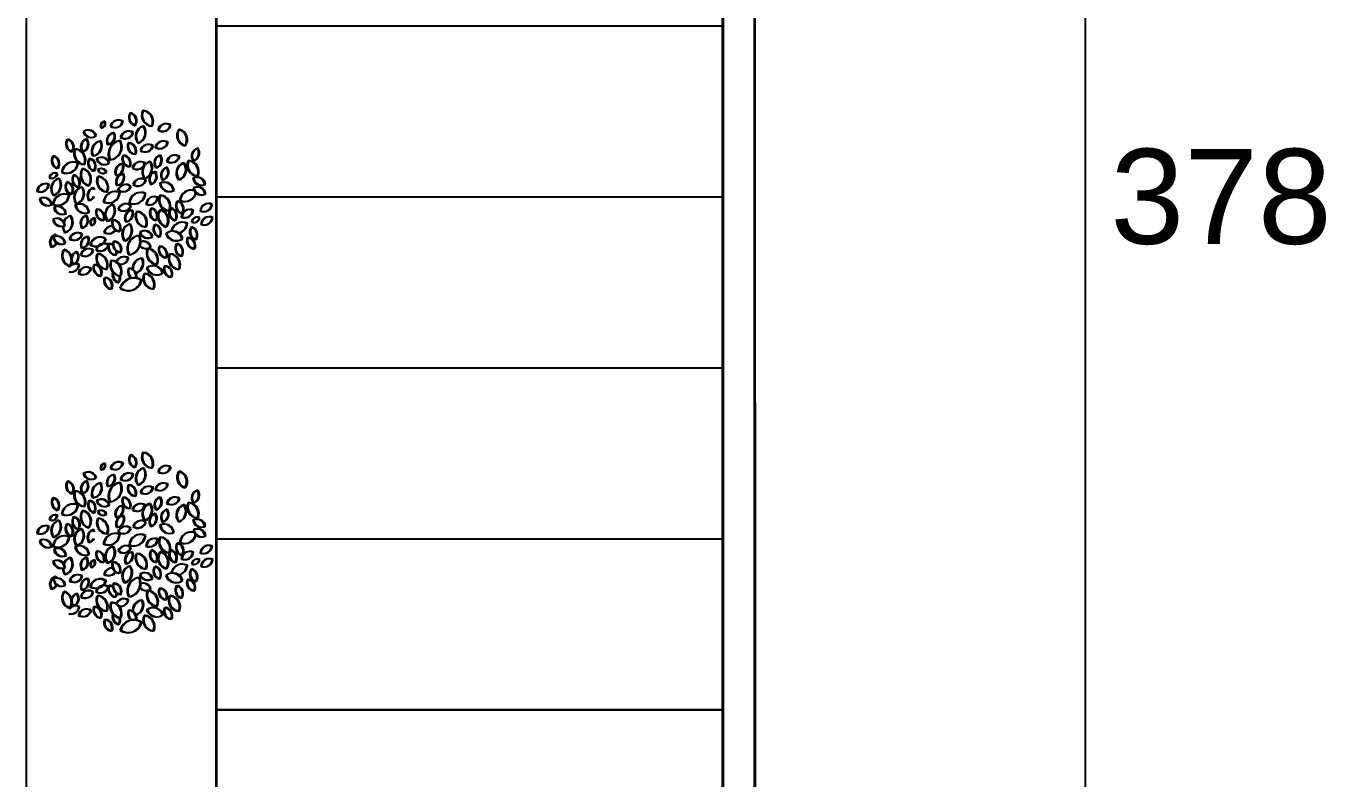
# Model space of a CAD drawing. Header units: inches. Extents: x -173 to 14008, y -3334 to 10368.
# Drawn here: x 6237.5 to 6443.3, y 7414.5 to 7533.4 of the extents above; entities that cross this region are included whole.
import ezdxf

# ---------------------------------------------------------------- set-up
doc = ezdxf.new("R2010")
doc.units = ezdxf.units.IN
doc.header["$MEASUREMENT"] = 0
doc.layers.add('ARREDAMENTO', color=8, linetype='Continuous', lineweight=18)
doc.layers.add('QUOTE', color=6, linetype='Continuous', lineweight=9)
doc.styles.get("Standard").update_dxf_attribs({"font": 'Arial.ttf'})
doc.dimstyles.get("Standard").update_dxf_attribs({"dimtxt": 15, "dimasz": 10, "dimexe": 10, "dimexo": 10, "dimgap": 5, "dimtad": 2, "dimtih": 1, "dimtoh": 1, "dimdec": 0, "dimzin": 0, "dimdsep": 46, "dimtxsty": 'Standard', "dimblk": 'OBLIQUE', "dimblk1": 'OBLIQUE', "dimblk2": 'OBLIQUE', "dimcen": 0.09, "dimdle": 10, "dimadec": 0, "dimazin": 0, "dimtfac": 1, "dimtdec": 0, "dimtofl": 0, "dimtmove": 0, "dimatfit": 3, "dimldrblk": 'OBLIQUE', "dimfxl": 1, "dimtolj": 1, "dimtzin": 0, "dimarcsym": 0})

# ---------------------------------------------------------------- blocks, each defined once
blk = doc.blocks.new('_Oblique')
at = {"color": 0, "linetype": 'ByBlock', "lineweight": -2}
blk.add_line((-0.5, -0.5), (0.5, 0.5), dxfattribs=at)
blk = doc.blocks.new('*D24')
at = {"layer": 'Defpoints', "color": 0, "transparency": 16777216}
for p in [(6352.59, 7695.42), (6352.66, 7317.42), (6404.75, 7317.42)]:
    blk.add_point(p, dxfattribs=at)
at = {"layer": 'QUOTE', "color": 0, "lineweight": -2, "transparency": 16777216}
for p, q in [((6404.75, 7705.42), (6404.75, 7307.42)), ((6362.59, 7695.42), (6414.75, 7695.42)), ((6362.66, 7317.42), (6414.75, 7317.42))]:
    blk.add_line(p, q, dxfattribs=at)
at = {"layer": 'QUOTE', "color": 0, "lineweight": -2, "transparency": 16777216, "xscale": 10, "yscale": 10, "zscale": 10}
for p, rotation in [((6404.75, 7695.42), 90), ((6404.75, 7317.42), 270)]:
    blk.add_blockref('_Oblique', p, dxfattribs=dict(at, rotation=rotation))
at = {"layer": 'QUOTE', "color": 0, "transparency": 16777216, "insert": (6426.22, 7506.42), "char_height": 15, "attachment_point": 5}
blk.add_mtext('\\A1;378', dxfattribs=at)

msp = doc.modelspace()

# ---------------------------------------------------------------- linework, layer by layer
for p, q in [((6237.5, 7695.38), (6237.5, 7317.38)), ((6267.5, 7317.38), (6267.5, 7695.38)), ((6267.66, 7317.41), (6267.59, 7695.41)), ((6352.5, 7695.38), (6352.5, 7317.38)), ((6352.59, 7695.42), (6352.66, 7317.42)), ((6347.5, 7317.38), (6347.5, 7681.38)), ((6347.66, 7317.42), (6347.6, 7681.42)), ((6347.5, 7533.38), (6347.5, 7560.38)), ((6347.5, 7533.38), (6267.5, 7533.38)), ((6347.62, 7533.42), (6267.62, 7533.41)), ((6347.5, 7506.38), (6347.5, 7533.38)), ((6347.63, 7506.42), (6347.62, 7533.42)), ((6347.5, 7506.38), (6267.5, 7506.38)), ((6347.63, 7506.42), (6267.63, 7506.41)), ((6347.5, 7479.38), (6347.5, 7506.38)), ((6347.63, 7479.42), (6347.63, 7506.42)), ((6347.5, 7479.38), (6267.5, 7479.38)), ((6347.63, 7479.42), (6267.63, 7479.41)), ((6347.5, 7452.38), (6347.5, 7479.38)), ((6347.63, 7452.42), (6347.63, 7479.42)), ((6347.5, 7452.38), (6267.5, 7452.38)), ((6347.63, 7452.42), (6267.63, 7452.41)), ((6347.5, 7425.38), (6347.5, 7452.38)), ((6347.64, 7425.42), (6347.63, 7452.42)), ((6347.5, 7425.38), (6267.5, 7425.38)), ((6347.64, 7425.42), (6267.64, 7425.41)), ((6347.5, 7398.38), (6347.5, 7425.38)), ((6347.64, 7398.42), (6347.64, 7425.42))]:
    msp.add_line(p, q)
at = {"layer": 'ARREDAMENTO', "linetype": 'ByBlock', "lineweight": -3}
for centre, radius, start, end in [((6252.05, 7517.25), 1.31, 58.2328, 164.5301), ((6252.17, 7517.28), 1.31, 58.2422, 164.5395), ((6255.02, 7518.96), 1.31, 146.4407, 252.738), ((6255.14, 7518.98), 1.31, 146.4501, 252.7474), ((6253.62, 7518.46), 1.26, 323.2616, 75.9172), ((6253.74, 7518.48), 1.26, 323.271, 75.9266), ((6257.46, 7519.33), 1.72, 154.3487, 267.0042), ((6257.58, 7519.35), 1.72, 154.3581, 267.0136), ((6255.72, 7518.3), 1.78, 337.5278, 83.8251), ((6255.84, 7518.32), 1.78, 337.5372, 83.8345), ((6247.28, 7515.67), 1.31, 18.9839, 125.2813), ((6247.73, 7517.08), 1.26, 195.8048, 308.4604), ((6247.4, 7515.69), 1.31, 18.9933, 125.2907), ((6247.85, 7517.1), 1.26, 195.8142, 308.4698), ((6249.97, 7517.64), 0.73, 98.8604, 205.1577), ((6249.24, 7518.02), 0.702, 275.6813, 28.3368), ((6250.09, 7517.66), 0.73, 98.8698, 205.1671), ((6249.36, 7518.05), 0.702, 275.6907, 28.3462), ((6251.52, 7515.27), 1.31, 98.8604, 205.1577), ((6251.64, 7515.3), 1.31, 98.8698, 205.1671), ((6250.21, 7515.97), 1.26, 275.6813, 28.3368), ((6250.33, 7515.99), 1.26, 275.6907, 28.3462), ((6251.5, 7518.64), 1.26, 235.0537, 347.7093), ((6251.63, 7518.66), 1.26, 235.0631, 347.7187), ((6253.65, 7515.5), 1.31, 58.2328, 164.5301), ((6253.11, 7516.88), 1.26, 235.0537, 347.7093), ((6253.77, 7515.52), 1.31, 58.2422, 164.5395), ((6253.23, 7516.9), 1.26, 235.0631, 347.7187), ((6256.46, 7516), 1.69, 106.8168, 219.4723), ((6256.58, 7516.03), 1.69, 106.8262, 219.4817), ((6254.56, 7516.58), 1.76, 289.9959, 36.2932), ((6254.68, 7516.6), 1.76, 290.0053, 36.3026), ((6259.57, 7516.66), 1.31, 58.2328, 164.5301), ((6259.03, 7518.04), 1.26, 235.0537, 347.7093), ((6259.7, 7516.69), 1.31, 58.2422, 164.5395), ((6259.15, 7518.07), 1.26, 235.0631, 347.7187), ((6263.05, 7516.14), 1.73, 146.4407, 252.738), ((6263.17, 7516.16), 1.73, 146.4501, 252.7474), ((6261.21, 7515.48), 1.66, 323.2616, 75.9172), ((6261.33, 7515.5), 1.66, 323.271, 75.9266), ((6245.09, 7514.8), 1.31, 146.4407, 252.738), ((6245.21, 7514.82), 1.31, 146.4501, 252.7474), ((6243.69, 7514.3), 1.26, 323.2616, 75.9172), ((6243.82, 7514.32), 1.26, 323.271, 75.9266), ((6247.42, 7514.34), 1.31, 109.9959, 216.2932), ((6247.55, 7514.36), 1.31, 110.0053, 216.3026), ((6246, 7514.77), 1.26, 286.8168, 39.4723), ((6246.13, 7514.79), 1.26, 286.8262, 39.4817), ((6249.48, 7513.61), 1.66, 98.9092, 205.2065), ((6249.6, 7513.63), 1.66, 98.9186, 205.2159), ((6247.82, 7514.49), 1.59, 275.7301, 28.3856), ((6247.94, 7514.51), 1.59, 275.7395, 28.395), ((6252.62, 7513.2), 2.14, 98.8604, 205.1577), ((6252.75, 7513.22), 2.14, 98.8698, 205.1671), ((6250.48, 7514.34), 2.06, 275.6813, 28.3368), ((6250.6, 7514.36), 2.06, 275.6907, 28.3462), ((6254.76, 7514.43), 1.26, 155.1772, 267.8328), ((6253.5, 7513.66), 1.31, 338.3564, 84.6537), ((6254.89, 7514.46), 1.26, 155.1866, 267.8422), ((6253.62, 7513.68), 1.31, 338.3658, 84.6631), ((6256.79, 7513.41), 1.31, 58.2328, 164.5301), ((6256.25, 7514.79), 1.26, 235.0537, 347.7093), ((6256.91, 7513.43), 1.31, 58.2422, 164.5395), ((6256.37, 7514.81), 1.26, 235.0631, 347.7187), ((6259.13, 7513.93), 1.31, 58.2328, 164.5301), ((6258.58, 7515.31), 1.26, 235.0537, 347.7093), ((6259.25, 7513.95), 1.31, 58.2422, 164.5395), ((6258.71, 7515.34), 1.26, 235.0631, 347.7187), ((6242.81, 7512.18), 1.31, 146.4407, 252.738), ((6242.94, 7512.21), 1.31, 146.4501, 252.7474), ((6241.41, 7511.69), 1.26, 323.2616, 75.9172), ((6241.54, 7511.71), 1.26, 323.271, 75.9266), ((6246.77, 7513.26), 1.72, 154.3487, 267.0042), ((6246.89, 7513.29), 1.72, 154.3581, 267.0136), ((6245.03, 7512.23), 1.78, 337.5278, 83.8251), ((6245.15, 7512.26), 1.78, 337.5372, 83.8345), ((6248.56, 7511.76), 1.31, 146.4407, 252.738), ((6248.68, 7511.79), 1.31, 146.4501, 252.7474), ((6247.16, 7511.27), 1.26, 323.2616, 75.9172), ((6247.29, 7511.29), 1.26, 323.271, 75.9266), ((6249.34, 7511.36), 1.31, 18.9839, 125.2813), ((6249.8, 7512.78), 1.26, 195.8048, 308.4604), ((6249.46, 7511.39), 1.31, 18.9933, 125.2907), ((6249.92, 7512.8), 1.26, 195.8142, 308.4698), ((6253.91, 7512.47), 1.26, 155.1772, 267.8328), ((6252.64, 7511.69), 1.31, 338.3564, 84.6537), ((6254.03, 7512.49), 1.26, 155.1866, 267.8422), ((6252.76, 7511.72), 1.31, 338.3658, 84.6631), ((6258.97, 7511.81), 1.26, 106.8168, 219.4723), ((6259.1, 7511.84), 1.26, 106.8262, 219.4817), ((6257.55, 7512.24), 1.31, 289.9959, 36.2932), ((6257.68, 7512.27), 1.31, 290.0053, 36.3026), ((6260.92, 7511.76), 1.26, 54.2252, 166.8807), ((6260.4, 7513.15), 1.31, 237.4043, 343.7016), ((6261.05, 7511.78), 1.26, 54.2345, 166.8901), ((6260.53, 7513.17), 1.31, 237.4137, 343.711), ((6264.87, 7512.88), 1.26, 105.7128, 218.3684), ((6264.99, 7512.91), 1.26, 105.7222, 218.3778), ((6263.45, 7513.34), 1.31, 288.8919, 35.1892), ((6263.58, 7513.37), 1.31, 288.9013, 35.1986), ((6242.02, 7509.34), 0.866, 66.5643, 172.8616), ((6242.14, 7509.36), 0.866, 66.5737, 172.871), ((6244.91, 7510.11), 1.83, 66.5643, 172.8616), ((6243.88, 7511.92), 1.76, 243.3851, 356.0407), ((6245.03, 7510.14), 1.83, 66.5737, 172.871), ((6244, 7511.94), 1.76, 243.3945, 356.0501), ((6247.88, 7509.91), 1.81, 146.4407, 252.738), ((6248, 7509.93), 1.81, 146.4501, 252.7474), ((6245.95, 7509.22), 1.74, 323.2616, 75.9172), ((6246.07, 7509.24), 1.74, 323.271, 75.9266), ((6249.3, 7510.05), 0.859, 18.9839, 125.2813), ((6249.6, 7510.97), 0.826, 195.8048, 308.4604), ((6249.42, 7510.07), 0.859, 18.9933, 125.2907), ((6249.72, 7511), 0.826, 195.8142, 308.4698), ((6252.85, 7510.38), 1.31, 98.8604, 205.1577), ((6252.98, 7510.41), 1.31, 98.8698, 205.1671), ((6251.54, 7511.08), 1.26, 275.6813, 28.3368), ((6251.67, 7511.11), 1.26, 275.6907, 28.3462), ((6255.52, 7510.66), 1.31, 58.2328, 164.5301), ((6254.98, 7512.04), 1.26, 235.0537, 347.7093), ((6255.65, 7510.68), 1.31, 58.2422, 164.5395), ((6255.1, 7512.07), 1.26, 235.0631, 347.7187), ((6257.5, 7510.39), 1.69, 106.8168, 219.4723), ((6257.62, 7510.41), 1.69, 106.8262, 219.4817), ((6255.6, 7510.96), 1.76, 289.9959, 36.2932), ((6255.72, 7510.99), 1.76, 290.0053, 36.3026), ((6258.18, 7509.21), 1.26, 106.8168, 219.4723), ((6258.3, 7509.23), 1.26, 106.8262, 219.4817), ((6256.76, 7509.64), 1.31, 289.9959, 36.2932), ((6256.88, 7509.66), 1.31, 290.0053, 36.3026), ((6260.03, 7509.87), 1.26, 105.7128, 218.3684), ((6260.15, 7509.9), 1.26, 105.7222, 218.3778), ((6258.62, 7510.33), 1.31, 288.8919, 35.1892), ((6258.74, 7510.36), 1.31, 288.9013, 35.1986), ((6262.87, 7510.19), 1.69, 106.8168, 219.4723), ((6263, 7510.22), 1.69, 106.8262, 219.4817), ((6260.97, 7510.77), 1.76, 289.9959, 36.2932), ((6261.09, 7510.79), 1.76, 290.0053, 36.3026), ((6264.64, 7511.43), 1.72, 154.3487, 267.0042), ((6264.77, 7511.46), 1.72, 154.3581, 267.0136), ((6262.9, 7510.4), 1.78, 337.5278, 83.8251), ((6263.03, 7510.42), 1.78, 337.5372, 83.8345), ((6240.49, 7507.19), 1.31, 66.5643, 172.8616), ((6239.76, 7508.47), 1.26, 243.3851, 356.0407), ((6240.62, 7507.21), 1.31, 66.5737, 172.871), ((6239.88, 7508.5), 1.26, 243.3945, 356.0501), ((6241.53, 7510.19), 0.833, 243.3851, 356.0407), ((6241.65, 7510.21), 0.833, 243.3945, 356.0501), ((6243.11, 7507.74), 1.69, 106.8168, 219.4723), ((6243.23, 7507.76), 1.69, 106.8262, 219.4817), ((6241.2, 7508.32), 1.76, 289.9959, 36.2932), ((6241.33, 7508.34), 1.76, 290.0053, 36.3026), ((6244.93, 7508.06), 1.26, 144.4461, 257.1016), ((6245.06, 7508.09), 1.26, 144.4555, 257.111), ((6243.55, 7507.54), 1.31, 327.6252, 73.9225), ((6243.67, 7507.56), 1.31, 327.6346, 73.9319), ((6246.06, 7509.18), 1.31, 146.4407, 252.738), ((6246.18, 7509.2), 1.31, 146.4501, 252.7474), ((6244.66, 7508.68), 1.26, 323.2616, 75.9172), ((6244.79, 7508.7), 1.26, 323.271, 75.9266), ((6250.36, 7508.93), 1.72, 154.3487, 267.0042), ((6250.48, 7508.96), 1.72, 154.3581, 267.0136), ((6248.62, 7507.9), 1.78, 337.5278, 83.8251), ((6248.74, 7507.92), 1.78, 337.5372, 83.8345), ((6252.97, 7508.81), 1.31, 98.8604, 205.1577), ((6253.1, 7508.83), 1.31, 98.8698, 205.1671), ((6251.66, 7509.51), 1.26, 275.6813, 28.3368), ((6251.79, 7509.53), 1.26, 275.6907, 28.3462), ((6253.16, 7507.12), 1.26, 48.7316, 161.3872), ((6253.28, 7507.15), 1.26, 48.741, 161.3966), ((6255.64, 7508.01), 1.31, 57.4043, 163.7016), ((6255.12, 7509.4), 1.26, 234.2252, 346.8807), ((6255.77, 7508.03), 1.31, 57.4137, 163.711), ((6255.24, 7509.42), 1.26, 234.2345, 346.8901), ((6259.25, 7507.21), 1.53, 8.7684, 115.0657), ((6260.07, 7508.74), 1.47, 185.5893, 298.2448), ((6259.38, 7507.24), 1.53, 8.7778, 115.0751), ((6260.19, 7508.77), 1.47, 185.5987, 298.2542), ((6264.44, 7508.21), 1.31, 9.8723, 116.1697), ((6265.11, 7509.53), 1.26, 186.6932, 299.3488), ((6264.56, 7508.24), 1.31, 9.8817, 116.1791), ((6265.24, 7509.56), 1.26, 186.7026, 299.3582), ((6240.22, 7505.05), 1.26, 6.6932, 119.3488), ((6240.89, 7506.37), 1.31, 189.8723, 296.1697), ((6240.34, 7505.07), 1.26, 6.7026, 119.3582), ((6241.02, 7506.39), 1.31, 189.8817, 296.1791), ((6243.51, 7505.06), 1.84, 66.5643, 172.8616), ((6242.48, 7506.87), 1.77, 243.3851, 356.0407), ((6243.64, 7505.08), 1.84, 66.5737, 172.871), ((6242.6, 7506.89), 1.77, 243.3945, 356.0501), ((6246.73, 7506.38), 1.69, 106.8168, 219.4723), ((6246.86, 7506.4), 1.69, 106.8262, 219.4817), ((6244.83, 7506.96), 1.76, 289.9959, 36.2932), ((6244.95, 7506.98), 1.76, 290.0053, 36.3026), ((6248.47, 7506.64), 1.31, 109.9959, 216.2932), ((6248.59, 7506.66), 1.31, 110.0053, 216.3026), ((6247.05, 7507.07), 1.26, 286.8168, 332.6023), ((6247.17, 7507.09), 1.26, 286.8262, 332.6117), ((6247.05, 7507.07), 1.26, 21.8953, 39.4723), ((6247.17, 7507.09), 1.26, 21.9047, 39.4817), ((6251.53, 7505.44), 1.84, 67.7487, 174.046), ((6250.46, 7507.23), 1.77, 244.5696, 357.2252), ((6251.65, 7505.47), 1.84, 67.7581, 174.0554), ((6250.58, 7507.25), 1.77, 244.579, 357.2346), ((6252.77, 7508.56), 1.31, 231.9107, 338.2081), ((6252.9, 7508.58), 1.31, 231.9201, 338.2175), ((6255.53, 7505.36), 1.77, 64.5696, 177.2252), ((6254.46, 7507.15), 1.84, 247.7487, 354.046), ((6255.65, 7505.39), 1.77, 64.579, 177.2346), ((6254.58, 7507.17), 1.84, 247.7581, 354.0554), ((6257.69, 7505.21), 1.26, 64.5696, 177.2252), ((6256.93, 7506.49), 1.31, 247.7487, 354.046), ((6257.81, 7505.24), 1.26, 64.579, 177.2346), ((6257.05, 7506.51), 1.31, 247.7581, 354.0554), ((6260.17, 7505.95), 1.72, 154.3487, 267.0042), ((6260.29, 7505.98), 1.72, 154.3581, 267.0136), ((6258.43, 7504.92), 1.78, 337.5278, 83.8251), ((6258.55, 7504.95), 1.78, 337.5372, 83.8345), ((6263.51, 7505.73), 1.77, 72.402, 176.0407), ((6262.48, 7507.53), 1.84, 246.5643, 346.907), ((6263.63, 7505.75), 1.77, 72.4114, 176.0501), ((6262.6, 7507.56), 1.84, 246.5737, 346.9164), ((6264.51, 7506.73), 1.26, 6.6932, 119.3488), ((6265.18, 7508.05), 1.31, 189.8723, 296.1697), ((6264.63, 7506.76), 1.26, 6.7026, 119.3582), ((6265.31, 7508.08), 1.31, 189.8817, 296.1791), ((6242.49, 7503.66), 1.26, 6.6932, 119.3488), ((6243.16, 7504.98), 1.31, 189.8723, 296.1697), ((6242.61, 7503.68), 1.26, 6.7026, 119.3582), ((6243.29, 7505), 1.31, 189.8817, 296.1791), ((6245.92, 7503.85), 1.47, 5.5893, 118.2448), ((6246.73, 7505.38), 1.53, 188.7684, 295.0657), ((6246.04, 7503.87), 1.47, 5.5987, 118.2542), ((6246.86, 7505.41), 1.53, 188.7778, 295.0751), ((6249.81, 7504), 1.31, 157.5278, 263.8251), ((6248.53, 7503.24), 1.26, 334.3487, 87.0042), ((6249.93, 7504.02), 1.31, 157.5372, 263.8345), ((6248.65, 7503.26), 1.26, 334.3581, 87.0136), ((6251.64, 7503.66), 1.69, 106.8168, 219.4723), ((6251.76, 7503.69), 1.69, 106.8262, 219.4817), ((6249.73, 7504.24), 1.76, 289.9959, 36.2932), ((6249.86, 7504.26), 1.76, 290.0053, 36.3026), ((6253.21, 7504.04), 1.31, 51.9107, 158.2081), ((6252.83, 7505.47), 1.26, 228.7316, 341.3872), ((6253.34, 7504.06), 1.31, 51.9201, 158.2175), ((6252.95, 7505.49), 1.26, 228.741, 341.3966), ((6254.32, 7503.09), 1.26, 95.6813, 208.3368), ((6254.45, 7503.11), 1.26, 95.6907, 208.3462), ((6253.01, 7503.78), 1.31, 278.8604, 25.1577), ((6253.14, 7503.81), 1.31, 278.8698, 25.1671), ((6256.47, 7503.39), 1.72, 154.3487, 267.0042), ((6256.59, 7503.42), 1.72, 154.3581, 267.0136), ((6254.73, 7502.36), 1.78, 337.5278, 83.8251), ((6254.86, 7502.38), 1.78, 337.5372, 83.8345), ((6258.25, 7503.92), 1.26, 144.4461, 257.1016), ((6258.38, 7503.94), 1.26, 144.4555, 257.111), ((6256.86, 7503.39), 1.31, 327.6252, 73.9225), ((6256.99, 7503.42), 1.31, 327.6346, 73.9319), ((6260.04, 7503.37), 1.74, 143.2616, 255.9172), ((6260.16, 7503.4), 1.74, 143.271, 255.9266), ((6258.11, 7502.69), 1.81, 326.4407, 72.738), ((6258.23, 7502.71), 1.81, 326.4501, 72.7474), ((6261.32, 7503.91), 1.26, 143.2616, 255.9172), ((6261.45, 7503.94), 1.26, 143.271, 255.9266), ((6259.93, 7503.41), 1.31, 326.4407, 72.738), ((6260.05, 7503.44), 1.31, 326.4501, 72.7474), ((6262.44, 7505.06), 1.31, 147.6252, 253.9225), ((6262.56, 7505.08), 1.31, 147.6346, 253.9319), ((6261.05, 7504.53), 1.26, 324.4461, 77.1016), ((6261.18, 7504.55), 1.26, 324.4555, 77.111), ((6263.27, 7503.18), 1.26, 64.5696, 177.2252), ((6262.51, 7504.45), 1.31, 247.7487, 354.046), ((6263.39, 7503.2), 1.26, 64.579, 177.2346), ((6262.63, 7504.47), 1.31, 247.7581, 354.0554), ((6266.23, 7504.12), 1.26, 63.3851, 176.0407), ((6265.49, 7505.41), 1.31, 246.5643, 352.8616), ((6266.35, 7504.15), 1.26, 63.3945, 176.0501), ((6265.62, 7505.43), 1.31, 246.5737, 352.871), ((6242.32, 7501.77), 1.26, 5.5893, 118.2448), ((6243.02, 7503.08), 1.31, 188.7684, 295.0657), ((6242.44, 7501.8), 1.26, 5.5987, 118.2542), ((6243.14, 7503.11), 1.31, 188.7778, 295.0751), ((6245.02, 7501.83), 1.76, 109.9959, 158.9844), ((6245.14, 7501.85), 1.76, 110.0053, 158.9938), ((6243.11, 7502.4), 1.69, 286.8168, 39.4723), ((6243.24, 7502.43), 1.69, 286.8262, 39.4817), ((6247.37, 7502.26), 1.31, 108.8919, 215.1892), ((6247.49, 7502.29), 1.31, 108.9013, 215.1986), ((6245.96, 7502.72), 1.26, 285.7128, 38.3684), ((6246.08, 7502.74), 1.26, 285.7222, 38.3778), ((6248.42, 7502.36), 0.808, 108.8919, 215.1892), ((6248.55, 7502.38), 0.808, 108.9013, 215.1986), ((6247.55, 7502.64), 0.777, 285.7128, 38.3684), ((6247.68, 7502.66), 0.777, 285.7222, 38.3778), ((6252.36, 7502.28), 1.31, 157.5278, 263.8251), ((6251.08, 7501.52), 1.26, 334.3487, 87.0042), ((6252.48, 7502.3), 1.31, 157.5372, 263.8345), ((6251.21, 7501.55), 1.26, 334.3581, 87.0136), ((6254.32, 7500.53), 1.69, 106.8168, 219.4723), ((6254.45, 7500.56), 1.69, 106.8262, 219.4817), ((6252.42, 7501.11), 1.76, 289.9959, 36.2932), ((6252.54, 7501.13), 1.76, 290.0053, 36.3026), ((6258.82, 7501.33), 1.26, 143.2616, 255.9172), ((6258.95, 7501.35), 1.26, 143.271, 255.9266), ((6257.43, 7500.83), 1.31, 326.4407, 72.738), ((6257.55, 7500.85), 1.31, 326.4501, 72.7474), ((6262.11, 7500.67), 1.76, 63.3851, 169.2521), ((6262.23, 7500.7), 1.76, 63.3945, 169.2615), ((6261.08, 7502.48), 1.83, 284.2586, 352.8616), ((6261.2, 7502.5), 1.83, 284.268, 352.871), ((6264.46, 7502.4), 0.833, 63.3851, 176.0407), ((6263.97, 7503.25), 0.866, 246.5643, 352.8616), ((6264.58, 7502.43), 0.833, 63.3945, 176.0501), ((6264.1, 7503.28), 0.866, 246.5737, 352.871), ((6266.35, 7502.03), 1.26, 64.5696, 177.2252), ((6265.59, 7503.3), 1.31, 247.7487, 354.046), ((6266.48, 7502.06), 1.26, 64.579, 177.2346), ((6265.71, 7503.33), 1.31, 247.7581, 354.0554), ((6242.53, 7499.25), 1.31, 108.8919, 215.1892), ((6242.66, 7499.27), 1.31, 108.9013, 215.1986), ((6242.32, 7498.91), 1.31, 8.7684, 115.0657), ((6243.02, 7500.21), 1.26, 185.5893, 298.2448), ((6242.45, 7498.93), 1.31, 8.7778, 115.0751), ((6243.15, 7500.24), 1.26, 185.5987, 298.2542), ((6241.12, 7499.71), 1.26, 23.6722, 38.3684), ((6241.25, 7499.73), 1.26, 23.6816, 38.3778), ((6245.02, 7501.83), 1.76, 181.0107, 216.2932), ((6245.14, 7501.85), 1.76, 181.0201, 216.3026), ((6245.58, 7499.45), 1.31, 57.4043, 163.7016), ((6245.06, 7500.84), 1.26, 234.2252, 346.8807), ((6245.71, 7499.47), 1.31, 57.4137, 163.711), ((6245.19, 7500.86), 1.26, 234.2345, 346.8901), ((6247.35, 7498.92), 1.26, 95.7301, 208.3856), ((6247.48, 7498.94), 1.26, 95.7395, 208.395), ((6246.04, 7499.62), 1.31, 278.9092, 25.2065), ((6246.16, 7499.64), 1.31, 278.9186, 25.2159), ((6249.12, 7498.52), 1.58, 54.2252, 166.8807), ((6249.25, 7498.54), 1.58, 54.2345, 166.8901), ((6251.01, 7500.55), 1.26, 84.0595, 167.7093), ((6250.46, 7501.93), 1.31, 238.2328, 327.6029), ((6251.13, 7500.58), 1.26, 84.0689, 167.7187), ((6250.59, 7501.96), 1.31, 238.2422, 327.6123), ((6255.51, 7498.26), 2.06, 95.6813, 208.3368), ((6255.63, 7498.28), 2.06, 95.6907, 208.3462), ((6253.36, 7499.4), 2.14, 278.8604, 25.1577), ((6253.49, 7499.42), 2.14, 278.8698, 25.1671), ((6256.19, 7499.82), 1.26, 15.8048, 128.4604), ((6256.65, 7501.23), 1.31, 198.9839, 305.2813), ((6256.32, 7499.84), 1.26, 15.8142, 128.4698), ((6256.77, 7501.26), 1.31, 198.9933, 305.2907), ((6260.57, 7499.37), 1.64, 15.8536, 128.5092), ((6261.16, 7501.21), 1.71, 199.0327, 305.3301), ((6260.69, 7499.4), 1.64, 15.863, 128.5186), ((6261.28, 7501.24), 1.71, 199.0421, 305.3395), ((6264.16, 7499.51), 1.31, 157.5278, 263.8251), ((6262.88, 7498.75), 1.26, 334.3487, 87.0042), ((6264.28, 7499.53), 1.31, 157.5372, 263.8345), ((6263.01, 7498.77), 1.26, 334.3581, 87.0136), ((6264.57, 7500.91), 1.26, 143.2616, 255.9172), ((6264.7, 7500.93), 1.26, 143.271, 255.9266), ((6263.17, 7500.41), 1.31, 326.4407, 72.738), ((6263.3, 7500.44), 1.31, 326.4501, 72.7474), ((6241.12, 7499.71), 1.26, 285.7128, 336.2173), ((6241.25, 7499.73), 1.26, 285.7222, 336.2267), ((6244.78, 7497.11), 1.66, 143.2616, 255.9172), ((6244.9, 7497.14), 1.66, 143.271, 255.9266), ((6242.94, 7496.46), 1.73, 326.4407, 72.738), ((6243.06, 7496.48), 1.73, 326.4501, 72.7474), ((6247.3, 7496.99), 1.26, 54.2252, 166.8807), ((6246.78, 7498.38), 1.31, 237.4043, 343.7016), ((6247.43, 7497.01), 1.26, 54.2345, 166.8901), ((6246.91, 7498.4), 1.31, 237.4137, 343.711), ((6248.47, 7500.26), 1.64, 237.4043, 343.7016), ((6248.6, 7500.28), 1.64, 237.4137, 343.711), ((6249.74, 7497.8), 1.26, 55.0537, 167.7093), ((6249.2, 7499.19), 1.31, 238.2328, 344.5301), ((6249.87, 7497.83), 1.26, 55.0631, 167.7187), ((6249.32, 7499.21), 1.31, 238.2422, 344.5395), ((6251.76, 7498.54), 1.31, 157.5278, 263.8251), ((6250.48, 7497.78), 1.26, 56.0153, 87.0042), ((6251.88, 7498.56), 1.31, 157.5372, 263.8345), ((6250.6, 7497.81), 1.26, 56.0247, 87.0136), ((6252.49, 7498.94), 1.31, 158.3564, 264.6537), ((6251.22, 7498.16), 1.26, 335.1772, 87.8328), ((6252.61, 7498.96), 1.31, 158.3658, 264.6631), ((6251.35, 7498.18), 1.26, 335.1866, 87.8422), ((6250.48, 7497.78), 1.26, 334.3487, 3.7249), ((6250.6, 7497.81), 1.26, 334.3581, 3.7343), ((6256.36, 7499.58), 1.31, 222.1572, 305.3301), ((6255.91, 7498.16), 1.26, 15.8536, 108.514), ((6256.49, 7499.6), 1.31, 222.1666, 305.3395), ((6256.03, 7498.19), 1.26, 15.863, 108.5234), ((6258.22, 7497.52), 1.72, 154.3487, 267.0042), ((6258.35, 7497.54), 1.72, 154.3581, 267.0136), ((6256.48, 7496.49), 1.78, 337.5278, 83.8251), ((6256.61, 7496.51), 1.78, 337.5372, 83.8345), ((6259.72, 7498.11), 1.31, 157.5278, 263.8251), ((6258.44, 7497.35), 1.26, 334.3487, 87.0042), ((6259.84, 7498.13), 1.31, 157.5372, 263.8345), ((6258.57, 7497.38), 1.26, 334.3581, 87.0136), ((6262.29, 7498.29), 1.26, 143.2616, 255.9172), ((6262.42, 7498.32), 1.26, 143.271, 255.9266), ((6260.9, 7497.79), 1.31, 326.4407, 72.738), ((6261.02, 7497.82), 1.31, 326.4501, 72.7474), ((6245.26, 7494.59), 1.26, 63.3851, 145.2405), ((6245.39, 7494.61), 1.26, 63.3945, 145.2498), ((6245.89, 7496.54), 1.31, 109.9959, 216.2932), ((6246.02, 7496.56), 1.31, 110.0053, 216.3026), ((6244.47, 7496.97), 1.26, 286.8168, 39.4723), ((6244.6, 7496.99), 1.26, 286.8262, 39.4817), ((6250.28, 7496.72), 1.72, 154.3487, 267.0042), ((6250.4, 7496.74), 1.72, 154.3581, 267.0136), ((6248.54, 7495.69), 1.78, 337.5278, 83.8251), ((6248.66, 7495.71), 1.78, 337.5372, 83.8345), ((6252.53, 7495.71), 1.78, 157.5278, 263.8251), ((6252.66, 7495.73), 1.78, 157.5372, 263.8345), ((6250.79, 7494.68), 1.72, 334.3487, 87.0042), ((6250.92, 7494.7), 1.72, 334.3581, 87.0136), ((6252.88, 7495.71), 1.26, 55.0537, 160.1587), ((6253, 7495.74), 1.26, 55.0631, 160.1681), ((6252.34, 7497.09), 1.31, 258.9517, 344.5301), ((6252.46, 7497.12), 1.31, 258.9611, 344.5395), ((6255.94, 7495.1), 1.66, 95.7301, 185.1309), ((6256.07, 7495.13), 1.66, 95.7395, 185.1403), ((6254.22, 7496.02), 1.73, 288.4735, 25.2065), ((6254.34, 7496.04), 1.73, 288.4829, 25.2159), ((6261.7, 7496.71), 1.72, 154.3487, 267.0042), ((6261.82, 7496.74), 1.72, 154.3581, 267.0136), ((6259.96, 7495.68), 1.78, 337.5278, 83.8251), ((6260.09, 7495.7), 1.78, 337.5372, 83.8345), ((6244.53, 7495.88), 1.31, 258.0423, 352.8616), ((6244.65, 7495.9), 1.31, 258.0517, 352.871), ((6246.97, 7494.07), 1.26, 54.2252, 166.8807), ((6246.45, 7495.46), 1.31, 237.4043, 343.7016), ((6247.09, 7494.09), 1.26, 54.2345, 166.8901), ((6246.57, 7495.48), 1.31, 237.4137, 343.711), ((6249.4, 7495.23), 1.31, 157.5278, 263.8251), ((6248.12, 7494.47), 1.26, 334.3487, 87.0042), ((6249.52, 7495.25), 1.31, 157.5372, 263.8345), ((6248.24, 7494.49), 1.26, 334.3581, 87.0136), ((6252.37, 7494.13), 1.26, 160.9259, 255.9172), ((6252.5, 7494.16), 1.26, 160.9353, 255.9266), ((6250.97, 7493.64), 1.31, 326.4407, 13.7395), ((6251.1, 7493.66), 1.31, 326.4501, 13.7489), ((6254.88, 7494.66), 1.31, 157.5278, 234.6966), ((6253.6, 7493.9), 1.26, 345.6038, 87.0042), ((6255, 7494.68), 1.31, 157.5372, 234.706), ((6253.72, 7493.93), 1.26, 345.6132, 87.0136), ((6257.68, 7493.6), 1.72, 154.3487, 267.0042), ((6257.8, 7493.62), 1.72, 154.3581, 267.0136), ((6255.94, 7492.57), 1.78, 337.5278, 83.8251), ((6256.06, 7492.59), 1.78, 337.5372, 83.8345), ((6257.52, 7493.98), 1.59, 15.8536, 128.5092), ((6258.09, 7495.76), 1.65, 199.0327, 305.3301), ((6257.64, 7494.01), 1.59, 15.863, 128.5186), ((6258.21, 7495.78), 1.65, 199.0421, 305.3395), ((6260.53, 7495.05), 1.31, 157.5278, 263.8251), ((6259.26, 7494.29), 1.26, 334.3487, 87.0042), ((6260.66, 7495.08), 1.31, 157.5372, 263.8345), ((6259.38, 7494.32), 1.26, 334.3581, 87.0136), ((6251.09, 7493.18), 1.31, 157.5278, 263.8251), ((6249.81, 7492.42), 1.26, 334.3487, 87.0042), ((6251.22, 7493.2), 1.31, 157.5372, 263.8345), ((6249.94, 7492.45), 1.26, 334.3581, 87.0136), ((6254.46, 7491.4), 2.22, 57.4043, 163.7016), ((6253.58, 7493.75), 2.13, 234.2252, 346.8807), ((6254.59, 7491.42), 2.22, 57.4137, 163.711), ((6253.71, 7493.78), 2.13, 234.2345, 346.8901), ((6255.02, 7464.96), 1.31, 146.4407, 252.738), ((6255.15, 7464.98), 1.31, 146.4501, 252.7474), ((6253.62, 7464.46), 1.26, 323.2616, 75.9172), ((6253.75, 7464.48), 1.26, 323.271, 75.9266), ((6257.46, 7465.33), 1.72, 154.3487, 267.0042), ((6257.59, 7465.35), 1.72, 154.3581, 267.0136), ((6255.72, 7464.3), 1.78, 337.5278, 83.8251), ((6255.85, 7464.32), 1.78, 337.5372, 83.8345), ((6247.28, 7461.67), 1.31, 18.9839, 125.2813), ((6247.41, 7461.69), 1.31, 18.9933, 125.2907), ((6249.97, 7463.64), 0.73, 98.8604, 205.1577), ((6249.24, 7464.02), 0.702, 275.6813, 28.3368), ((6250.1, 7463.66), 0.73, 98.8698, 205.1671), ((6249.37, 7464.05), 0.702, 275.6907, 28.3462), ((6252.05, 7463.25), 1.31, 58.2328, 164.5301), ((6251.5, 7464.64), 1.26, 235.0537, 347.7093), ((6252.18, 7463.28), 1.31, 58.2422, 164.5395), ((6251.64, 7464.66), 1.26, 235.0631, 347.7187), ((6256.46, 7462), 1.69, 106.8168, 219.4723), ((6256.59, 7462.03), 1.69, 106.8262, 219.4817), ((6254.56, 7462.58), 1.76, 289.9959, 36.2932), ((6254.69, 7462.6), 1.76, 290.0053, 36.3026), ((6259.57, 7462.66), 1.31, 58.2328, 164.5301), ((6259.03, 7464.04), 1.26, 235.0537, 347.7093), ((6259.7, 7462.69), 1.31, 58.2422, 164.5395), ((6259.16, 7464.07), 1.26, 235.0631, 347.7187), ((6263.05, 7462.14), 1.73, 146.4407, 252.738), ((6263.18, 7462.16), 1.73, 146.4501, 252.7474), ((6261.21, 7461.48), 1.66, 323.2616, 75.9172), ((6261.34, 7461.5), 1.66, 323.271, 75.9266), ((6245.09, 7460.8), 1.31, 146.4407, 252.738), ((6245.22, 7460.82), 1.31, 146.4501, 252.7474), ((6243.69, 7460.3), 1.26, 323.2616, 75.9172), ((6243.82, 7460.32), 1.26, 323.271, 75.9266), ((6247.42, 7460.34), 1.31, 109.9959, 216.2932), ((6247.56, 7460.36), 1.31, 110.0053, 216.3026), ((6246, 7460.77), 1.26, 286.8168, 39.4723), ((6246.14, 7460.79), 1.26, 286.8262, 39.4817), ((6247.73, 7463.08), 1.26, 195.8048, 308.4604), ((6247.86, 7463.1), 1.26, 195.8142, 308.4698), ((6249.48, 7459.61), 1.66, 98.9092, 205.2065), ((6249.61, 7459.63), 1.66, 98.9186, 205.2159), ((6247.82, 7460.49), 1.59, 275.7301, 28.3856), ((6247.95, 7460.51), 1.59, 275.7395, 28.395), ((6251.52, 7461.27), 1.31, 98.8604, 205.1577), ((6250.21, 7461.97), 1.26, 275.6813, 28.3368), ((6251.65, 7461.3), 1.31, 98.8698, 205.1671), ((6250.34, 7461.99), 1.26, 275.6907, 28.3462), ((6252.62, 7459.2), 2.14, 98.8604, 205.1577), ((6252.76, 7459.22), 2.14, 98.8698, 205.1671), ((6250.48, 7460.34), 2.06, 275.6813, 28.3368), ((6250.61, 7460.36), 2.06, 275.6907, 28.3462), ((6253.65, 7461.5), 1.31, 58.2328, 164.5301), ((6253.11, 7462.88), 1.26, 235.0537, 347.7093), ((6253.78, 7461.52), 1.31, 58.2422, 164.5395), ((6253.24, 7462.9), 1.26, 235.0631, 347.7187), ((6254.76, 7460.43), 1.26, 155.1772, 267.8328), ((6253.5, 7459.66), 1.31, 338.3564, 84.6537), ((6254.9, 7460.46), 1.26, 155.1866, 267.8422), ((6253.63, 7459.68), 1.31, 338.3658, 84.6631), ((6259.13, 7459.93), 1.31, 58.2328, 164.5301), ((6258.58, 7461.31), 1.26, 235.0537, 347.7093), ((6259.26, 7459.95), 1.31, 58.2422, 164.5395), ((6258.72, 7461.34), 1.26, 235.0631, 347.7187), ((6242.81, 7458.18), 1.31, 146.4407, 252.738), ((6242.95, 7458.21), 1.31, 146.4501, 252.7474), ((6241.41, 7457.69), 1.26, 323.2616, 75.9172), ((6241.55, 7457.71), 1.26, 323.271, 75.9266), ((6246.77, 7459.26), 1.72, 154.3487, 267.0042), ((6246.9, 7459.29), 1.72, 154.3581, 267.0136), ((6245.03, 7458.23), 1.78, 337.5278, 83.8251), ((6245.16, 7458.26), 1.78, 337.5372, 83.8345), ((6253.91, 7458.47), 1.26, 155.1772, 267.8328), ((6252.64, 7457.69), 1.31, 338.3564, 84.6537), ((6254.04, 7458.49), 1.26, 155.1866, 267.8422), ((6252.77, 7457.72), 1.31, 338.3658, 84.6631), ((6256.79, 7459.41), 1.31, 58.2328, 164.5301), ((6256.25, 7460.79), 1.26, 235.0537, 347.7093), ((6256.92, 7459.43), 1.31, 58.2422, 164.5395), ((6256.38, 7460.81), 1.26, 235.0631, 347.7187), ((6258.97, 7457.81), 1.26, 106.8168, 219.4723), ((6259.11, 7457.84), 1.26, 106.8262, 219.4817), ((6257.55, 7458.24), 1.31, 289.9959, 36.2932), ((6257.69, 7458.27), 1.31, 290.0053, 36.3026), ((6260.92, 7457.76), 1.26, 54.2252, 166.8807), ((6260.4, 7459.15), 1.31, 237.4043, 343.7016), ((6261.06, 7457.78), 1.26, 54.2345, 166.8901), ((6260.53, 7459.17), 1.31, 237.4137, 343.711), ((6264.87, 7458.88), 1.26, 105.7128, 218.3684), ((6265, 7458.91), 1.26, 105.7222, 218.3778), ((6263.45, 7459.34), 1.31, 288.8919, 35.1892), ((6263.59, 7459.37), 1.31, 288.9013, 35.1986), ((6244.91, 7456.11), 1.83, 66.5643, 172.8616), ((6243.88, 7457.92), 1.76, 243.3851, 356.0407), ((6245.04, 7456.14), 1.83, 66.5737, 172.871), ((6244.01, 7457.94), 1.76, 243.3945, 356.0501), ((6247.88, 7455.91), 1.81, 146.4407, 252.738), ((6248.01, 7455.93), 1.81, 146.4501, 252.7474), ((6245.95, 7455.22), 1.74, 323.2616, 75.9172), ((6246.08, 7455.24), 1.74, 323.271, 75.9266), ((6248.56, 7457.76), 1.31, 146.4407, 252.738), ((6248.69, 7457.79), 1.31, 146.4501, 252.7474), ((6247.16, 7457.27), 1.26, 323.2616, 75.9172), ((6247.29, 7457.29), 1.26, 323.271, 75.9266), ((6249.34, 7457.36), 1.31, 18.9839, 125.2813), ((6249.8, 7458.78), 1.26, 195.8048, 308.4604), ((6249.47, 7457.39), 1.31, 18.9933, 125.2907), ((6249.93, 7458.8), 1.26, 195.8142, 308.4698), ((6249.3, 7456.05), 0.859, 18.9839, 125.2813), ((6249.6, 7456.97), 0.826, 195.8048, 308.4604), ((6249.43, 7456.07), 0.859, 18.9933, 125.2907), ((6249.73, 7457), 0.826, 195.8142, 308.4698), ((6252.85, 7456.38), 1.31, 98.8604, 205.1577), ((6251.54, 7457.08), 1.26, 275.6813, 28.3368), ((6252.99, 7456.41), 1.31, 98.8698, 205.1671), ((6251.68, 7457.11), 1.26, 275.6907, 28.3462), ((6255.52, 7456.66), 1.31, 58.2328, 164.5301), ((6254.98, 7458.04), 1.26, 235.0537, 347.7093), ((6255.65, 7456.68), 1.31, 58.2422, 164.5395), ((6255.11, 7458.07), 1.26, 235.0631, 347.7187), ((6257.5, 7456.39), 1.69, 106.8168, 219.4723), ((6257.63, 7456.41), 1.69, 106.8262, 219.4817), ((6255.6, 7456.96), 1.76, 289.9959, 36.2932), ((6255.73, 7456.99), 1.76, 290.0053, 36.3026), ((6260.03, 7455.87), 1.26, 105.7128, 218.3684), ((6260.16, 7455.9), 1.26, 105.7222, 218.3778), ((6258.62, 7456.33), 1.31, 288.8919, 35.1892), ((6258.75, 7456.36), 1.31, 288.9013, 35.1986), ((6262.87, 7456.19), 1.69, 106.8168, 219.4723), ((6263.01, 7456.22), 1.69, 106.8262, 219.4817), ((6260.97, 7456.77), 1.76, 289.9959, 36.2932), ((6261.1, 7456.79), 1.76, 290.0053, 36.3026), ((6264.64, 7457.43), 1.72, 154.3487, 267.0042), ((6264.78, 7457.46), 1.72, 154.3581, 267.0136), ((6262.9, 7456.4), 1.78, 337.5278, 83.8251), ((6263.04, 7456.42), 1.78, 337.5372, 83.8345), ((6242.02, 7455.34), 0.866, 66.5643, 172.8616), ((6241.53, 7456.19), 0.833, 243.3851, 356.0407), ((6242.15, 7455.36), 0.866, 66.5737, 172.871), ((6241.66, 7456.21), 0.833, 243.3945, 356.0501), ((6243.11, 7453.74), 1.69, 106.8168, 219.4723), ((6243.24, 7453.76), 1.69, 106.8262, 219.4817), ((6241.2, 7454.32), 1.76, 289.9959, 36.2932), ((6241.33, 7454.34), 1.76, 290.0053, 36.3026), ((6244.93, 7454.06), 1.26, 144.4461, 257.1016), ((6245.07, 7454.09), 1.26, 144.4555, 257.111), ((6243.55, 7453.54), 1.31, 327.6252, 73.9225), ((6243.68, 7453.56), 1.31, 327.6346, 73.9319), ((6246.06, 7455.18), 1.31, 146.4407, 252.738), ((6246.19, 7455.2), 1.31, 146.4501, 252.7474), ((6244.66, 7454.68), 1.26, 323.2616, 75.9172), ((6244.79, 7454.7), 1.26, 323.271, 75.9266), ((6250.36, 7454.93), 1.72, 154.3487, 267.0042), ((6250.49, 7454.96), 1.72, 154.3581, 267.0136), ((6248.62, 7453.9), 1.78, 337.5278, 83.8251), ((6248.75, 7453.92), 1.78, 337.5372, 83.8345), ((6252.97, 7454.81), 1.31, 98.8604, 205.1577), ((6251.66, 7455.51), 1.26, 275.6813, 28.3368), ((6253.11, 7454.83), 1.31, 98.8698, 205.1671), ((6251.8, 7455.53), 1.26, 275.6907, 28.3462), ((6255.64, 7454.01), 1.31, 57.4043, 163.7016), ((6255.12, 7455.4), 1.26, 234.2252, 346.8807), ((6255.77, 7454.03), 1.31, 57.4137, 163.711), ((6255.25, 7455.42), 1.26, 234.2345, 346.8901), ((6258.18, 7455.21), 1.26, 106.8168, 219.4723), ((6258.31, 7455.23), 1.26, 106.8262, 219.4817), ((6256.76, 7455.64), 1.31, 289.9959, 36.2932), ((6256.89, 7455.66), 1.31, 290.0053, 36.3026), ((6259.25, 7453.21), 1.53, 8.7684, 115.0657), ((6259.39, 7453.24), 1.53, 8.7778, 115.0751), ((6260.2, 7454.77), 1.47, 185.5987, 298.2542), ((6264.44, 7454.21), 1.31, 9.8723, 116.1697), ((6265.11, 7455.53), 1.26, 186.6932, 299.3488), ((6264.57, 7454.24), 1.31, 9.8817, 116.1791), ((6265.24, 7455.56), 1.26, 186.7026, 299.3582), ((6240.49, 7453.19), 1.31, 66.5643, 172.8616), ((6239.76, 7454.47), 1.26, 243.3851, 356.0407), ((6240.63, 7453.21), 1.31, 66.5737, 172.871), ((6239.89, 7454.5), 1.26, 243.3945, 356.0501), ((6243.51, 7451.06), 1.84, 66.5643, 172.8616), ((6242.48, 7452.87), 1.77, 243.3851, 356.0407), ((6243.64, 7451.08), 1.84, 66.5737, 172.871), ((6242.61, 7452.89), 1.77, 243.3945, 356.0501), ((6246.73, 7452.38), 1.69, 106.8168, 219.4723), ((6246.87, 7452.4), 1.69, 106.8262, 219.4817), ((6244.83, 7452.96), 1.76, 289.9959, 36.2932), ((6244.96, 7452.98), 1.76, 290.0053, 36.3026), ((6248.47, 7452.64), 1.31, 109.9959, 216.2932), ((6248.6, 7452.66), 1.31, 110.0053, 216.3026), ((6247.05, 7453.07), 1.26, 21.8953, 39.4723), ((6247.18, 7453.09), 1.26, 21.9047, 39.4817), ((6251.53, 7451.44), 1.84, 67.7487, 174.046), ((6250.46, 7453.23), 1.77, 244.5696, 357.2252), ((6251.66, 7451.47), 1.84, 67.7581, 174.0554), ((6250.59, 7453.25), 1.77, 244.579, 357.2346), ((6253.16, 7453.12), 1.26, 48.7316, 161.3872), ((6252.77, 7454.56), 1.31, 231.9107, 338.2081), ((6253.29, 7453.15), 1.26, 48.741, 161.3966), ((6252.91, 7454.58), 1.31, 231.9201, 338.2175), ((6255.53, 7451.36), 1.77, 64.5696, 177.2252), ((6254.46, 7453.15), 1.84, 247.7487, 354.046), ((6255.66, 7451.39), 1.77, 64.579, 177.2346), ((6254.59, 7453.17), 1.84, 247.7581, 354.0554), ((6260.17, 7451.95), 1.72, 154.3487, 267.0042), ((6260.3, 7451.98), 1.72, 154.3581, 267.0136), ((6260.07, 7454.74), 1.47, 185.5893, 298.2448), ((6258.43, 7450.92), 1.78, 337.5278, 83.8251), ((6258.56, 7450.95), 1.78, 337.5372, 83.8345), ((6263.51, 7451.73), 1.77, 72.402, 176.0407), ((6262.48, 7453.53), 1.84, 246.5643, 346.907), ((6263.64, 7451.75), 1.77, 72.4114, 176.0501), ((6262.61, 7453.56), 1.84, 246.5737, 346.9164), ((6264.51, 7452.73), 1.26, 6.6932, 119.3488), ((6265.18, 7454.05), 1.31, 189.8723, 296.1697), ((6264.64, 7452.76), 1.26, 6.7026, 119.3582), ((6265.31, 7454.08), 1.31, 189.8817, 296.1791), ((6240.22, 7451.05), 1.26, 6.6932, 119.3488), ((6240.89, 7452.37), 1.31, 189.8723, 296.1697), ((6240.35, 7451.07), 1.26, 6.7026, 119.3582), ((6241.03, 7452.39), 1.31, 189.8817, 296.1791), ((6242.49, 7449.66), 1.26, 6.6932, 119.3488), ((6243.16, 7450.98), 1.31, 189.8723, 296.1697), ((6242.62, 7449.68), 1.26, 6.7026, 119.3582), ((6243.3, 7451), 1.31, 189.8817, 296.1791), ((6245.92, 7449.85), 1.47, 5.5893, 118.2448), ((6246.73, 7451.38), 1.53, 188.7684, 295.0657), ((6246.05, 7449.87), 1.47, 5.5987, 118.2542), ((6246.87, 7451.41), 1.53, 188.7778, 295.0751), ((6247.05, 7453.07), 1.26, 286.8168, 332.6023), ((6247.18, 7453.09), 1.26, 286.8262, 332.6117), ((6249.94, 7450.02), 1.31, 157.5372, 263.8345), ((6248.66, 7449.26), 1.26, 334.3581, 87.0136), ((6251.64, 7449.66), 1.69, 106.8168, 219.4723), ((6251.77, 7449.69), 1.69, 106.8262, 219.4817), ((6249.73, 7450.24), 1.76, 289.9959, 36.2932), ((6249.87, 7450.26), 1.76, 290.0053, 36.3026), ((6253.21, 7450.04), 1.31, 51.9107, 158.2081), ((6252.83, 7451.47), 1.26, 228.7316, 341.3872), ((6253.35, 7450.06), 1.31, 51.9201, 158.2175), ((6252.96, 7451.49), 1.26, 228.741, 341.3966), ((6257.69, 7451.21), 1.26, 64.5696, 177.2252), ((6256.93, 7452.49), 1.31, 247.7487, 354.046), ((6257.82, 7451.24), 1.26, 64.579, 177.2346), ((6257.06, 7452.51), 1.31, 247.7581, 354.0554), ((6258.25, 7449.92), 1.26, 144.4461, 257.1016), ((6258.38, 7449.94), 1.26, 144.4555, 257.111), ((6256.86, 7449.39), 1.31, 327.6252, 73.9225), ((6257, 7449.42), 1.31, 327.6346, 73.9319), ((6261.32, 7449.91), 1.26, 143.2616, 255.9172), ((6261.46, 7449.94), 1.26, 143.271, 255.9266), ((6259.93, 7449.41), 1.31, 326.4407, 72.738), ((6260.06, 7449.44), 1.31, 326.4501, 72.7474), ((6262.44, 7451.06), 1.31, 147.6252, 253.9225), ((6262.57, 7451.08), 1.31, 147.6346, 253.9319), ((6261.05, 7450.53), 1.26, 324.4461, 77.1016), ((6261.19, 7450.55), 1.26, 324.4555, 77.111), ((6266.23, 7450.12), 1.26, 63.3851, 176.0407), ((6265.49, 7451.41), 1.31, 246.5643, 352.8616), ((6266.36, 7450.15), 1.26, 63.3945, 176.0501), ((6265.63, 7451.43), 1.31, 246.5737, 352.871), ((6242.32, 7447.77), 1.26, 5.5893, 118.2448), ((6243.02, 7449.08), 1.31, 188.7684, 295.0657), ((6242.45, 7447.8), 1.26, 5.5987, 118.2542), ((6243.15, 7449.11), 1.31, 188.7778, 295.0751), ((6245.02, 7447.83), 1.76, 109.9959, 158.9844), ((6245.15, 7447.85), 1.76, 110.0053, 158.9938), ((6243.11, 7448.4), 1.69, 286.8168, 39.4723), ((6243.25, 7448.43), 1.69, 286.8262, 39.4817), ((6247.37, 7448.26), 1.31, 108.8919, 215.1892), ((6247.5, 7448.29), 1.31, 108.9013, 215.1986), ((6245.96, 7448.72), 1.26, 285.7128, 38.3684), ((6246.09, 7448.74), 1.26, 285.7222, 38.3778), ((6248.42, 7448.36), 0.808, 108.8919, 215.1892), ((6248.56, 7448.38), 0.808, 108.9013, 215.1986), ((6247.55, 7448.64), 0.777, 285.7128, 38.3684), ((6247.68, 7448.66), 0.777, 285.7222, 38.3778), ((6249.81, 7450), 1.31, 157.5278, 263.8251), ((6248.53, 7449.24), 1.26, 334.3487, 87.0042), ((6252.36, 7448.28), 1.31, 157.5278, 263.8251), ((6251.08, 7447.52), 1.26, 334.3487, 87.0042), ((6252.49, 7448.3), 1.31, 157.5372, 263.8345), ((6251.21, 7447.55), 1.26, 334.3581, 87.0136), ((6254.32, 7449.09), 1.26, 95.6813, 208.3368), ((6254.46, 7449.11), 1.26, 95.6907, 208.3462), ((6253.01, 7449.78), 1.31, 278.8604, 25.1577), ((6253.15, 7449.81), 1.31, 278.8698, 25.1671), ((6256.47, 7449.39), 1.72, 154.3487, 267.0042), ((6256.6, 7449.42), 1.72, 154.3581, 267.0136), ((6254.73, 7448.36), 1.78, 337.5278, 83.8251), ((6254.86, 7448.38), 1.78, 337.5372, 83.8345), ((6260.04, 7449.37), 1.74, 143.2616, 255.9172), ((6260.17, 7449.4), 1.74, 143.271, 255.9266), ((6258.11, 7448.69), 1.81, 326.4407, 72.738), ((6258.24, 7448.71), 1.81, 326.4501, 72.7474), ((6262.24, 7446.7), 1.76, 63.3945, 169.2615), ((6263.27, 7449.18), 1.26, 64.5696, 177.2252), ((6262.51, 7450.45), 1.31, 247.7487, 354.046), ((6263.4, 7449.2), 1.26, 64.579, 177.2346), ((6262.64, 7450.47), 1.31, 247.7581, 354.0554), ((6264.46, 7448.4), 0.833, 63.3851, 176.0407), ((6263.97, 7449.25), 0.866, 246.5643, 352.8616), ((6264.59, 7448.43), 0.833, 63.3945, 176.0501), ((6264.1, 7449.28), 0.866, 246.5737, 352.871), ((6266.35, 7448.03), 1.26, 64.5696, 177.2252), ((6265.59, 7449.3), 1.31, 247.7487, 354.046), ((6266.49, 7448.06), 1.26, 64.579, 177.2346), ((6265.72, 7449.33), 1.31, 247.7581, 354.0554), ((6242.53, 7445.25), 1.31, 108.8919, 215.1892), ((6242.67, 7445.27), 1.31, 108.9013, 215.1986), ((6241.12, 7445.71), 1.26, 23.6722, 38.3684), ((6241.25, 7445.73), 1.26, 23.6816, 38.3778), ((6245.02, 7447.83), 1.76, 181.0107, 216.2932), ((6245.15, 7447.85), 1.76, 181.0201, 216.3026), ((6245.58, 7445.45), 1.31, 57.4043, 163.7016), ((6245.06, 7446.84), 1.26, 234.2252, 346.8807), ((6245.72, 7445.47), 1.31, 57.4137, 163.711), ((6245.2, 7446.86), 1.26, 234.2345, 346.8901), ((6251.01, 7446.55), 1.26, 84.0595, 167.7093), ((6250.46, 7447.93), 1.31, 238.2328, 327.6029), ((6251.14, 7446.58), 1.26, 84.0689, 167.7187), ((6250.6, 7447.96), 1.31, 238.2422, 327.6123), ((6254.32, 7446.53), 1.69, 106.8168, 219.4723), ((6254.46, 7446.56), 1.69, 106.8262, 219.4817), ((6252.42, 7447.11), 1.76, 289.9959, 36.2932), ((6252.55, 7447.13), 1.76, 290.0053, 36.3026), ((6256.19, 7445.82), 1.26, 15.8048, 128.4604), ((6256.65, 7447.23), 1.31, 198.9839, 305.2813), ((6256.33, 7445.84), 1.26, 15.8142, 128.4698), ((6256.78, 7447.26), 1.31, 198.9933, 305.2907), ((6258.82, 7447.33), 1.26, 143.2616, 255.9172), ((6258.96, 7447.35), 1.26, 143.271, 255.9266), ((6257.43, 7446.83), 1.31, 326.4407, 72.738), ((6257.56, 7446.85), 1.31, 326.4501, 72.7474), ((6260.57, 7445.37), 1.64, 15.8536, 128.5092), ((6261.16, 7447.21), 1.71, 199.0327, 305.3301), ((6260.7, 7445.4), 1.64, 15.863, 128.5186), ((6261.29, 7447.24), 1.71, 199.0421, 305.3395), ((6262.11, 7446.67), 1.76, 63.3851, 169.2521), ((6261.08, 7448.48), 1.83, 284.2586, 352.8616), ((6261.21, 7448.5), 1.83, 284.268, 352.871), ((6264.57, 7446.91), 1.26, 143.2616, 255.9172), ((6264.71, 7446.93), 1.26, 143.271, 255.9266), ((6263.17, 7446.41), 1.31, 326.4407, 72.738), ((6263.31, 7446.44), 1.31, 326.4501, 72.7474), ((6241.12, 7445.71), 1.26, 285.7128, 336.2173), ((6241.25, 7445.73), 1.26, 285.7222, 336.2267), ((6242.32, 7444.91), 1.31, 8.7684, 115.0657), ((6243.02, 7446.21), 1.26, 185.5893, 298.2448), ((6242.46, 7444.93), 1.31, 8.7778, 115.0751), ((6243.15, 7446.24), 1.26, 185.5987, 298.2542), ((6247.35, 7444.92), 1.26, 95.7301, 208.3856), ((6247.48, 7444.94), 1.26, 95.7395, 208.395), ((6246.04, 7445.62), 1.31, 278.9092, 25.2065), ((6246.17, 7445.64), 1.31, 278.9186, 25.2159), ((6249.12, 7444.52), 1.58, 54.2252, 166.8807), ((6248.47, 7446.26), 1.64, 237.4043, 343.7016), ((6249.26, 7444.54), 1.58, 54.2345, 166.8901), ((6248.61, 7446.28), 1.64, 237.4137, 343.711), ((6249.74, 7443.8), 1.26, 55.0537, 167.7093), ((6249.2, 7445.19), 1.31, 238.2328, 344.5301), ((6249.87, 7443.83), 1.26, 55.0631, 167.7187), ((6249.33, 7445.21), 1.31, 238.2422, 344.5395), ((6251.76, 7444.54), 1.31, 157.5278, 263.8251), ((6250.48, 7443.78), 1.26, 56.0153, 87.0042), ((6251.89, 7444.56), 1.31, 157.5372, 263.8345), ((6250.61, 7443.81), 1.26, 56.0247, 87.0136), ((6252.49, 7444.94), 1.31, 158.3564, 264.6537), ((6251.22, 7444.16), 1.26, 335.1772, 87.8328), ((6252.62, 7444.96), 1.31, 158.3658, 264.6631), ((6251.36, 7444.18), 1.26, 335.1866, 87.8422), ((6255.51, 7444.26), 2.06, 95.6813, 208.3368), ((6255.64, 7444.28), 2.06, 95.6907, 208.3462), ((6253.36, 7445.4), 2.14, 278.8604, 25.1577), ((6253.5, 7445.42), 2.14, 278.8698, 25.1671), ((6256.36, 7445.58), 1.31, 222.1572, 305.3301), ((6255.91, 7444.16), 1.26, 15.8536, 108.514), ((6256.5, 7445.6), 1.31, 222.1666, 305.3395), ((6256.04, 7444.19), 1.26, 15.863, 108.5234), ((6259.72, 7444.11), 1.31, 157.5278, 263.8251), ((6258.44, 7443.35), 1.26, 334.3487, 87.0042), ((6259.85, 7444.13), 1.31, 157.5372, 263.8345), ((6258.58, 7443.38), 1.26, 334.3581, 87.0136), ((6262.29, 7444.29), 1.26, 143.2616, 255.9172), ((6262.43, 7444.32), 1.26, 143.271, 255.9266), ((6260.9, 7443.79), 1.31, 326.4407, 72.738), ((6261.03, 7443.82), 1.31, 326.4501, 72.7474), ((6264.16, 7445.51), 1.31, 157.5278, 263.8251), ((6262.88, 7444.75), 1.26, 334.3487, 87.0042), ((6264.29, 7445.53), 1.31, 157.5372, 263.8345), ((6263.02, 7444.77), 1.26, 334.3581, 87.0136), ((6244.78, 7443.11), 1.66, 143.2616, 255.9172), ((6244.91, 7443.14), 1.66, 143.271, 255.9266), ((6242.94, 7442.46), 1.73, 326.4407, 72.738), ((6243.07, 7442.48), 1.73, 326.4501, 72.7474), ((6245.89, 7442.54), 1.31, 109.9959, 216.2932), ((6246.03, 7442.56), 1.31, 110.0053, 216.3026), ((6244.47, 7442.97), 1.26, 286.8168, 39.4723), ((6244.61, 7442.99), 1.26, 286.8262, 39.4817), ((6247.3, 7442.99), 1.26, 54.2252, 166.8807), ((6246.78, 7444.38), 1.31, 237.4043, 343.7016), ((6247.44, 7443.01), 1.26, 54.2345, 166.8901), ((6246.92, 7444.4), 1.31, 237.4137, 343.711), ((6250.28, 7442.72), 1.72, 154.3487, 267.0042), ((6250.41, 7442.74), 1.72, 154.3581, 267.0136), ((6248.54, 7441.69), 1.78, 337.5278, 83.8251), ((6248.67, 7441.71), 1.78, 337.5372, 83.8345), ((6252.53, 7441.71), 1.78, 157.5278, 263.8251), ((6252.67, 7441.73), 1.78, 157.5372, 263.8345), ((6250.79, 7440.68), 1.72, 334.3487, 87.0042), ((6250.93, 7440.7), 1.72, 334.3581, 87.0136), ((6250.48, 7443.78), 1.26, 334.3487, 3.7249), ((6252.88, 7441.71), 1.26, 55.0537, 160.1587), ((6250.61, 7443.81), 1.26, 334.3581, 3.7343), ((6253.01, 7441.74), 1.26, 55.0631, 160.1681), ((6252.34, 7443.09), 1.31, 258.9517, 344.5301), ((6252.47, 7443.12), 1.31, 258.9611, 344.5395), ((6255.94, 7441.1), 1.66, 95.7301, 185.1309), ((6256.08, 7441.13), 1.66, 95.7395, 185.1403), ((6254.22, 7442.02), 1.73, 288.4735, 25.2065), ((6254.35, 7442.04), 1.73, 288.4829, 25.2159), ((6258.22, 7443.52), 1.72, 154.3487, 267.0042), ((6258.36, 7443.54), 1.72, 154.3581, 267.0136), ((6256.48, 7442.49), 1.78, 337.5278, 83.8251), ((6256.62, 7442.51), 1.78, 337.5372, 83.8345), ((6261.7, 7442.71), 1.72, 154.3487, 267.0042), ((6261.83, 7442.74), 1.72, 154.3581, 267.0136), ((6259.96, 7441.68), 1.78, 337.5278, 83.8251), ((6260.09, 7441.7), 1.78, 337.5372, 83.8345), ((6245.26, 7440.59), 1.26, 63.3851, 145.2405), ((6244.53, 7441.88), 1.31, 258.0423, 352.8616), ((6245.4, 7440.61), 1.26, 63.3945, 145.2498), ((6244.66, 7441.9), 1.31, 258.0517, 352.871), ((6246.97, 7440.07), 1.26, 54.2252, 166.8807), ((6246.45, 7441.46), 1.31, 237.4043, 343.7016), ((6247.1, 7440.09), 1.26, 54.2345, 166.8901), ((6246.58, 7441.48), 1.31, 237.4137, 343.711), ((6249.4, 7441.23), 1.31, 157.5278, 263.8251), ((6248.12, 7440.47), 1.26, 334.3487, 87.0042), ((6249.53, 7441.25), 1.31, 157.5372, 263.8345), ((6248.25, 7440.49), 1.26, 334.3581, 87.0136), ((6252.37, 7440.13), 1.26, 160.9259, 255.9172), ((6252.5, 7440.16), 1.26, 160.9353, 255.9266), ((6254.88, 7440.66), 1.31, 157.5278, 234.6966), ((6253.6, 7439.9), 1.26, 345.6038, 87.0042), ((6255.01, 7440.68), 1.31, 157.5372, 234.706), ((6253.73, 7439.93), 1.26, 345.6132, 87.0136), ((6257.68, 7439.6), 1.72, 154.3487, 267.0042), ((6257.81, 7439.62), 1.72, 154.3581, 267.0136), ((6255.94, 7438.57), 1.78, 337.5278, 83.8251), ((6256.07, 7438.59), 1.78, 337.5372, 83.8345), ((6257.52, 7439.98), 1.59, 15.8536, 128.5092), ((6258.09, 7441.76), 1.65, 199.0327, 305.3301), ((6257.65, 7440.01), 1.59, 15.863, 128.5186), ((6258.22, 7441.78), 1.65, 199.0421, 305.3395), ((6260.53, 7441.05), 1.31, 157.5278, 263.8251), ((6259.26, 7440.29), 1.26, 334.3487, 87.0042), ((6260.67, 7441.08), 1.31, 157.5372, 263.8345), ((6259.39, 7440.32), 1.26, 334.3581, 87.0136), ((6251.09, 7439.18), 1.31, 157.5278, 263.8251), ((6249.81, 7438.42), 1.26, 334.3487, 87.0042), ((6251.23, 7439.2), 1.31, 157.5372, 263.8345), ((6249.95, 7438.45), 1.26, 334.3581, 87.0136), ((6250.97, 7439.64), 1.31, 326.4407, 13.7395), ((6251.11, 7439.66), 1.31, 326.4501, 13.7489), ((6254.46, 7437.4), 2.22, 57.4043, 163.7016), ((6253.58, 7439.75), 2.13, 234.2252, 346.8807), ((6254.6, 7437.42), 2.22, 57.4137, 163.711), ((6253.72, 7439.78), 2.13, 234.2345, 346.8901)]:
    msp.add_arc(centre, radius, start, end, dxfattribs=at)

# ---------------------------------------------------------------- dimensions: what is measured, and where the dimension line sits
at = {"layer": 'QUOTE'}
dim = msp.add_linear_dim(base=(6404.75, 7317.42), p1=(6352.59, 7695.42), p2=(6352.66, 7317.42), angle=270, dimstyle='Standard', dxfattribs=at)
dim.commit()
dim.dimension.update_dxf_attribs({"geometry": '*D24', "text_midpoint": (6426.22, 7506.42)})

doc.saveas('drawing.dxf')
